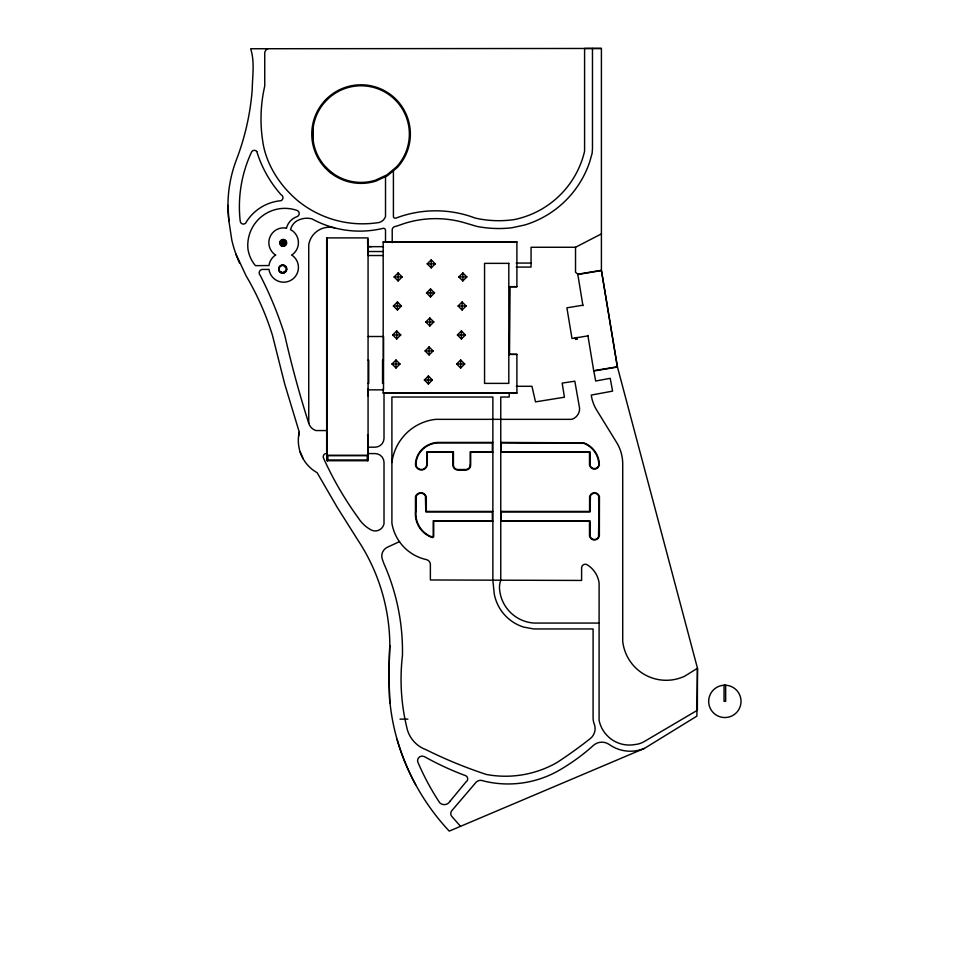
<?xml version="1.0" encoding="UTF-8"?>
<svg xmlns="http://www.w3.org/2000/svg" width="969" height="969" viewBox="0 0 969 969"><rect width="100%" height="100%" fill="white"/><g stroke="black" fill="none" stroke-linecap="round" stroke-linejoin="round"><path stroke-width="1.45" d="M509.488 354.606L510.082 286.703M298.585 436.074L299.276 432.162L284.704 383.978L272.41 335.153A280.925 280.925 0 0 0 246.15 275.935L235.891 253.999M394.129 276.928L398.138 272.931L402.135 276.928L398.138 280.937L394.129 276.928L402.135 276.928M427.232 263.859L431.241 259.862L435.238 263.859L431.241 267.868L427.232 263.859L435.238 263.859M393.414 305.986L397.423 301.989L401.42 305.986L397.423 309.995L393.414 305.986L401.42 305.986M426.517 292.917L430.527 288.919L434.524 292.917L430.527 296.926L426.517 292.917L434.524 292.917M392.711 334.959L396.709 330.95L400.718 334.959L396.709 338.956L392.711 334.959L400.718 334.959M458.822 276.928L462.831 272.931L466.828 276.928L462.831 280.937L458.822 276.928L466.828 276.928M425.803 321.974L429.8 317.977L433.809 321.974L429.8 325.984L425.803 321.974L433.809 321.974M391.997 364.005L395.994 360.008L399.991 364.005L395.994 368.014L391.997 364.005L399.991 364.005M458.107 305.986L462.116 301.989L466.113 305.986L462.116 309.995L458.107 305.986L466.113 305.986M425.1 350.935L429.097 346.938L433.107 350.935L429.097 354.945L425.1 350.935L433.107 350.935M457.404 334.959L461.401 330.95L465.411 334.959L461.401 338.956L457.404 334.959L465.411 334.959M424.374 379.993L428.383 375.996L432.38 379.993L428.383 384.003L424.374 379.993L432.38 379.993M456.69 364.005L460.687 360.008L464.696 364.005L460.687 368.014L456.69 364.005L464.696 364.005M324.542 101.842L327.692 98.705M299.276 432.162A36.967 36.967 0 0 0 313.835 470.631L317.178 472.763L337.03 507.041L358.167 540.545A192.468 192.468 0 0 1 389.829 645.608A602.076 602.076 0 0 0 389.611 698.358C393.547 747.644 415.459 795.137 449.253 831.111L644.397 748.419L696.881 716.127L697.474 668.259L617.386 366.767L601.41 270.29L601.41 48.45L584.586 48.45L584.586 151.249A90.941 90.941 0 0 1 514.091 219.612A107.244 107.244 0 0 1 475.258 218.086A111.617 111.617 0 0 0 395.994 218.086A1.926 1.926 0 0 1 393.414 216.632L393.414 170.75M516.198 267.081L531.06 267.081L531.06 247.265L575.525 247.265L601.41 233.892M399.47 541.647L387.406 547.219A9.714 9.714 0 0 0 382.464 559.67L383.966 563.776A216.014 216.014 0 0 1 402.45 655.504A204.58 204.58 0 0 0 407.477 730.166A30.281 30.281 0 0 0 426.009 749.691A452.038 452.038 0 0 0 465.932 767.206L471.043 769.12A452.038 452.038 0 0 0 486.486 774.497A104.095 104.095 0 0 0 556.872 762.603A465.556 465.556 0 0 0 584.828 742.835L590.242 738.632A12.791 12.791 0 0 0 593.924 723.189A18.593 18.593 0 0 1 593.089 717.69L593.089 628.954L533.665 628.954L523.551 627.052A42.963 42.963 0 0 1 494.275 594.045L492.87 580.443L492.87 397.036L391.9 397.036L391.9 523.236A44.622 44.622 0 0 0 398.126 539.709L400.657 543.343A44.622 44.622 0 0 0 426.348 559.597A5.148 5.148 0 0 1 430.369 564.2L430.369 579.971L581.606 580.443L581.606 567.58A3.719 3.719 0 0 1 587.759 565.133A25.691 25.691 0 0 1 599.108 582.938L599.084 720.27A30.887 30.887 0 0 0 606.097 734.466L608.907 737.3A30.887 30.887 0 0 0 634.998 744.531A22.299 22.299 0 0 0 644.664 741.309L697.365 710.265L697.474 668.259L684.611 676.229A43.75 43.75 0 0 1 622.716 641.272L622.716 463.206A40.892 40.892 0 0 0 616.659 442.53L596.65 410.032A39.026 39.026 0 0 1 591.247 395.073L612.578 391.125L610.204 378.322L595.669 381.023L593.755 370.679M267.941 48.741L267.456 48.934A4.869 4.869 0 0 0 264.743 53.634L264.755 86.023A146.162 146.162 0 0 0 263.616 146.38C268.231 167.794 281.289 186.884 297.955 200.849A102.435 102.435 0 0 0 376.735 222.834A9.46 9.46 0 0 0 385.517 216.632L385.517 176.612M575.525 247.265L575.525 272.216L577.778 274.203L601.41 270.29M577.778 274.506L601.422 270.593L617.386 367.069L593.755 370.982L587.856 335.359M582.866 305.187L566.901 307.827L571.989 338.52L587.941 335.88M595.232 370.437L617.386 366.767M601.41 48.45L250.668 48.753C254.895 61.798 252.412 76.115 252.219 89.632A250.353 250.353 0 0 1 236.448 159.703A128.562 128.562 0 0 0 228.878 220.859L231.797 240.033A127.096 127.096 0 0 0 239.488 263.011M367.421 240.118L368.063 240.118M383.191 241.935L516.901 241.935M367.421 242.625L368.063 242.625M368.063 246.514L371.297 246.671M383.191 246.671L368.063 246.671L368.063 255.525L383.191 255.525M383.191 251.528L367.748 251.528L367.748 240.772M516.174 263.059L531.06 263.059M508.81 286.654L516.901 286.654M508.81 286.751L516.901 286.751L516.901 241.838L383.191 241.838L383.191 336.8M368.063 336.509L383.518 336.509L383.518 389.853L368.063 389.853M508.81 354.315L516.901 354.315L516.901 393.16L383.191 393.16L383.191 388.92M508.81 354.412L516.901 354.412M368.063 360.153L368.717 360.153L368.717 383.385L368.063 383.385M383.518 360.153L382.549 360.153L382.549 383.385L383.518 383.385M516.259 386.292L531.957 386.292L535.518 401.869L564.43 397.217L562.165 383.106L574.823 381.18L579.607 408.373A11.192 11.192 0 0 1 571.746 419.347L435.687 419.347A49.685 49.685 0 0 0 391.9 462.504M383.191 393.075L516.901 393.075M368.063 395.885L368.208 388.533M327.013 430.551L315.906 430.551A11.059 11.059 0 0 1 308.748 423.344L306.495 416.173A1071.205 1071.205 0 0 1 284.741 335.153A378.14 378.14 0 0 0 260.237 275.414A3.513 3.513 0 0 1 261.957 269.443L268.994 269.406A14.789 14.789 0 0 0 291.1 280.198A14.789 14.789 0 0 0 292.602 255.646L291.548 255.041L292.699 254.362A14.789 14.789 0 0 0 292.602 230.901L290.53 229.714A13.917 13.917 0 0 1 299.639 219.612A19.755 19.755 0 0 1 311.945 218.861A99.407 99.407 0 0 0 383.082 228.345A2.023 2.023 0 0 1 385.517 230.331L385.517 242.274M367.421 435.311L368.063 435.311L368.063 459.972L327.001 459.972M492.87 442.421L437.649 442.421A24.08 24.08 0 0 0 421.067 450.343A21.778 21.778 0 0 0 415.471 465.096A6.02 6.02 0 0 0 427.305 465.096L427.305 452.281L452.935 452.281L452.935 465.096A4.93 4.93 0 0 0 457.865 470.026L465.75 470.026A4.93 4.93 0 0 0 470.68 465.096L470.68 452.281L492.87 452.281M500.755 442.421L583.835 442.857A23.753 23.753 0 0 1 599.351 465.096A5.027 5.027 0 0 1 589.491 465.096L589.491 452.281L500.755 452.281M367.748 447.181L375.051 447.181A8.963 8.963 0 0 0 384.015 438.642L384.015 392.639M367.542 453.577L375.051 453.577A8.963 8.963 0 0 1 384.015 462.116L384.015 523.732A8.927 8.927 0 0 1 370.982 529.861A34.484 34.484 0 0 1 358.276 517.906A337.466 337.466 0 0 1 323.537 458.143A3.367 3.367 0 0 1 325.463 453.577M326.674 455.43L368.063 455.43M368.063 455.551L326.674 455.551L326.674 237.902L368.063 237.902L368.063 460.723L327.001 460.723L327.001 237.902M327.001 457.731L327.643 457.731M367.421 457.731L368.063 457.731M327.001 458.373L327.643 458.373M367.421 458.373L368.063 458.373M492.87 511.426L426.312 511.426L426.312 496.637A5.705 5.705 0 0 0 415.471 496.637L415.471 511.426A25.218 25.218 0 0 0 430.951 537.092L432.029 537.468A1.26 1.26 0 0 0 433.712 536.281L433.712 521.286L492.87 521.286M500.755 511.426L589.588 511.426L589.588 496.637A5.051 5.051 0 0 1 599.448 496.637L599.351 536.075A5.051 5.051 0 0 1 589.491 536.075L589.491 521.286L500.755 521.286M599.108 623.067L534.028 623.067A37.052 37.052 0 0 1 499.519 588.558A19.041 19.041 0 0 1 500.755 580.443L500.755 397.036L509.209 397.036L509.209 393.002M400.003 719.131L407.888 719.131M325.596 167.104L331.895 173.366M460.517 826.339L451.857 816.467A4.445 4.445 0 0 1 451.857 810.617L474.967 783.582A6.686 6.686 0 0 1 483.664 781.002A102.411 102.411 0 0 0 559.767 769.967A206.409 206.409 0 0 0 589.031 749.267L594.433 744.531A12.888 12.888 0 0 1 609.319 744.531A36.471 36.471 0 0 0 644.397 748.419M303.261 458.979L300.063 451.736M577.027 337.345L577.367 339.126L575.586 339.453L575.259 337.672M577.778 274.203L582.938 305.671M228.878 220.859L227.969 205.343M725.66 685.253L725.66 701.362L724.049 701.362L724.049 685.253M592.471 48.462L592.471 148.802L592.107 153.405L589.636 162.065A98.777 98.777 0 0 1 524.738 225.002L511.741 227.8A115.069 115.069 0 0 1 476.954 226.431L466.549 223.355A103.78 103.78 0 0 0 404.703 223.355L398.55 225.474A52.907 52.907 0 0 1 394.771 226.625A3.452 3.452 0 0 0 392.215 229.738L392.215 242.625M470.195 465.072L470.195 451.784L492.373 451.784L492.373 442.906L437.673 442.906A23.583 23.583 0 0 0 421.43 450.67A21.282 21.282 0 0 0 415.992 463.776L416.331 466.222A5.511 5.511 0 0 0 426.808 465.023L426.808 451.784L453.431 451.784L453.431 465.072A4.445 4.445 0 0 0 457.877 469.529L465.738 469.529A4.445 4.445 0 0 0 470.195 465.072M462.831 272.931L462.831 280.937M462.116 301.989L462.116 309.995M461.401 330.95L461.401 338.956M460.687 360.008L460.687 368.014M431.241 259.862L431.241 267.868M430.527 288.919L430.527 296.926M429.8 317.977L429.8 325.984M429.097 346.938L429.097 354.945M428.383 375.996L428.383 384.003M398.138 272.931L398.138 280.937M397.423 301.989L397.423 309.995M396.709 330.95L396.709 338.956M395.994 360.008L395.994 368.014M383.336 336.509L383.336 360.044M367.421 455.43L367.421 460.723M327.643 455.43L327.643 460.614M327.328 459.972L327.328 460.723M312.999 128.053L312.999 139.851M308.748 423.344L308.748 244.757A20.858 20.858 0 0 1 334.62 227.897M286.146 270.242A3.634 3.634 0 0 1 283.42 272.652M281.543 272.531A3.634 3.634 0 0 1 280.295 266.354M281.083 265.833A3.634 3.634 0 0 1 286.267 268.365M285.661 270.085A3.125 3.125 0 0 1 285.31 270.811M284.099 271.889A3.125 3.125 0 0 1 283.323 272.144M281.713 272.047A3.125 3.125 0 0 1 280.974 271.695M284.426 266.487A3.125 3.125 0 0 1 285.043 267.02M415.628 784.672A225.159 225.159 0 0 1 397.06 739.335M389.829 703.288A602.875 602.875 0 0 1 389.829 645.608M598.951 511.426L598.527 536.935A4.554 4.554 0 0 1 590.303 536.935L589.988 520.801L501.252 520.801L501.252 511.923L590.085 511.923L590.412 495.789A4.554 4.554 0 0 1 598.624 495.789L598.951 511.426M415.967 511.438L415.858 514.333A24.734 24.734 0 0 0 431.144 536.644L433.204 536.402L433.216 520.801L492.373 520.801L492.373 511.923L425.827 511.923L425.403 495.801A5.208 5.208 0 0 0 416.379 495.801L415.967 511.438M282.233 242.553C283.239 246.526 285.443 239.985 282.233 242.553M282.815 242.747L283.59 243.001L282.863 242.65M286.449 228.187L285.528 227.994A14.789 14.789 0 0 0 274.687 254.435L275.753 255.041L274.602 255.719A14.789 14.789 0 0 0 268.982 265.542L255.441 265.663A33.443 33.443 0 0 1 247.931 248.936A37.076 37.076 0 0 1 297.047 210.43A3.282 3.282 0 0 1 297.047 216.632A16.57 16.57 0 0 0 286.449 228.187M598.854 465.023L598.539 465.98A4.53 4.53 0 0 1 590.291 465.98L589.988 451.784L501.252 451.784L501.252 442.906L583.665 443.317A23.256 23.256 0 0 1 598.709 462.528L598.854 465.023M450.161 801.109L448.756 802.865A6.553 6.553 0 0 1 439.781 802.865A255.889 255.889 0 0 1 418.402 763.402A4.639 4.639 0 0 1 424.422 756.632A294.515 294.515 0 0 0 462.407 774.473L465.968 775.83A3.525 3.525 0 0 1 465.968 781.935L450.161 801.109M396.648 166.753L386.982 174.844L375.548 180.173A48.305 48.305 0 0 1 312.805 131.941A48.305 48.305 0 0 1 379.582 89.475A48.305 48.305 0 0 1 396.648 166.753M397.375 167.419L387.515 175.692L375.839 181.118A49.298 49.298 0 0 1 311.812 131.893A49.298 49.298 0 0 1 379.957 88.554A49.298 49.298 0 0 1 397.375 167.419M724.86 685.192L722.741 685.337A16.17 16.17 0 0 0 711.21 710.059A16.17 16.17 0 0 0 738.499 710.059A16.17 16.17 0 0 0 726.968 685.337L724.86 685.192M508.81 263.362L484.561 263.362L484.561 383.385L508.81 383.385L508.81 263.362M280.453 272.483A4.07 4.07 0 0 0 286.763 269.334A4.07 4.07 0 0 0 280.889 265.445A4.07 4.07 0 0 0 280.453 272.483M280.513 272.386A3.961 3.961 0 0 0 286.654 269.334A3.961 3.961 0 0 0 280.937 265.542A3.961 3.961 0 0 0 280.513 272.386M282.076 244.576A2.047 2.047 0 0 0 285.249 243.001A2.047 2.047 0 0 0 282.294 241.039A2.047 2.047 0 0 0 282.076 244.576M282.003 244.672A2.168 2.168 0 0 0 285.37 243.001A2.168 2.168 0 0 0 282.233 240.93A2.168 2.168 0 0 0 282.003 244.672M281.276 245.787A3.501 3.501 0 0 0 286.691 243.086A3.501 3.501 0 0 0 281.652 239.743A3.501 3.501 0 0 0 281.276 245.787M281.482 245.472A3.125 3.125 0 0 0 286.327 243.062A3.125 3.125 0 0 0 281.809 240.082A3.125 3.125 0 0 0 281.482 245.472M281.725 245.109A2.677 2.677 0 0 0 285.879 243.037A2.677 2.677 0 0 0 282.003 240.469A2.677 2.677 0 0 0 281.725 245.109M256.773 151.455A116.437 116.437 0 0 0 280.986 194.636A3.331 3.331 0 0 1 281.119 200.692A45.652 45.652 0 0 0 246.489 221.683A3.186 3.186 0 0 1 240.203 221.114A128.792 128.792 0 0 1 251.213 152.811A3.186 3.186 0 0 1 256.773 151.455"/></g></svg>
